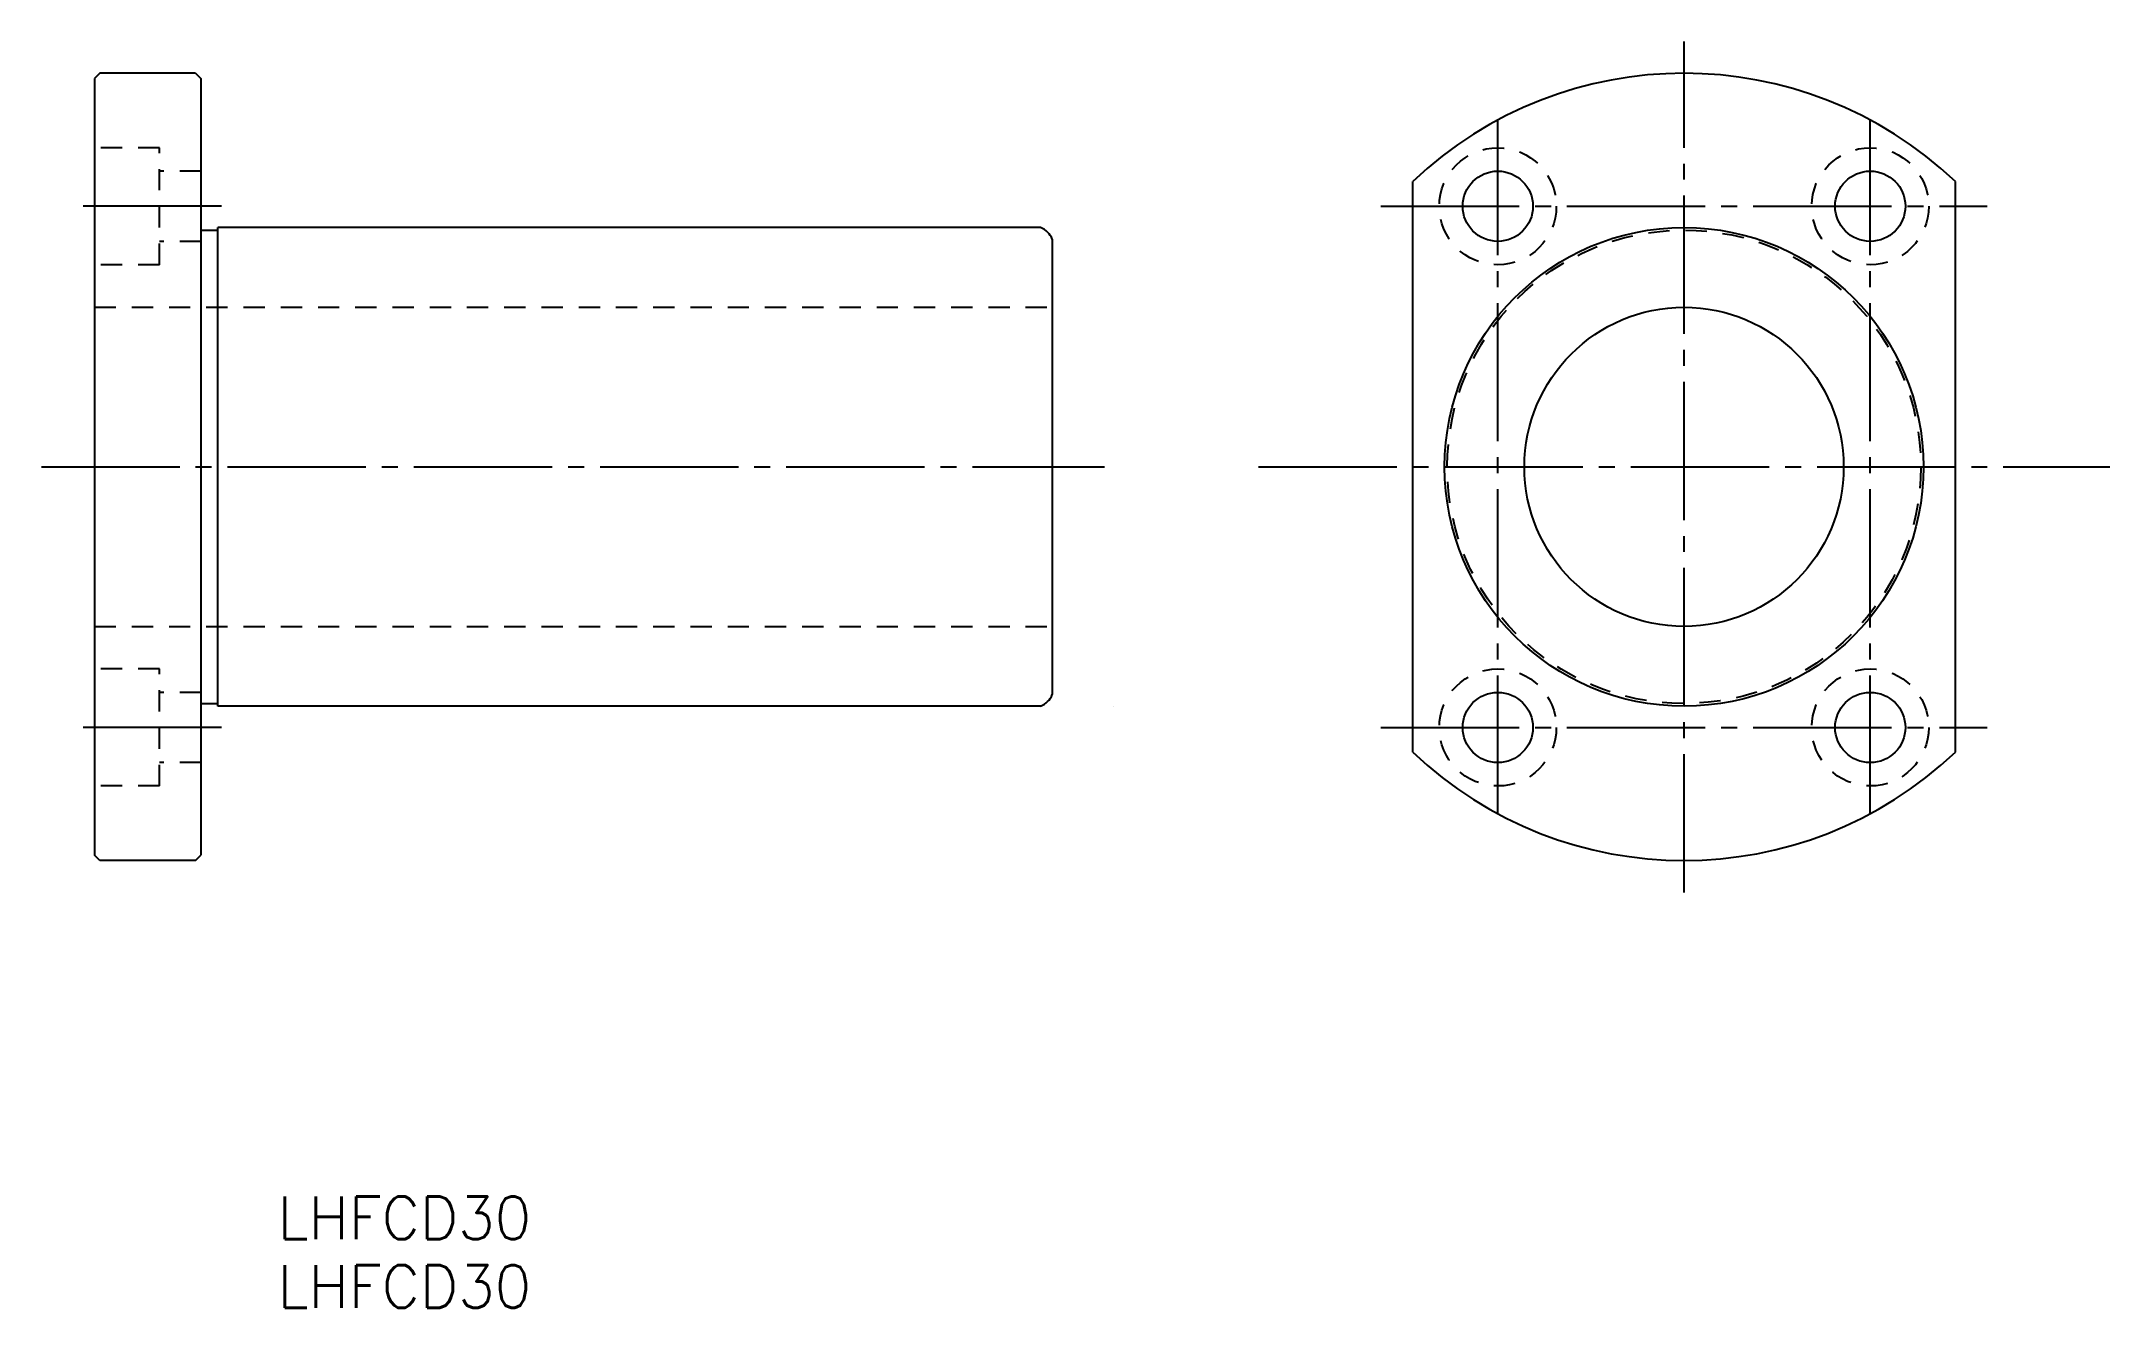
# Model space of a CAD drawing. Extents: x -210 to -16, y 558 to 677.
import ezdxf

# ---------------------------------------------------------------- set-up
doc = ezdxf.new("R2010")
doc.units = 0
doc.linetypes.add('CENTER', pattern=[17.5, 13, -1.5, 1.5, -1.5])
doc.linetypes.add('DASHED', pattern=[3.5, 2, -1.5])
doc.layers.get('0').update_dxf_attribs({"linetype": 'CONTINUOUS'})
doc.layers.add('CENTER', color=1, linetype='CENTER')
doc.styles.get("Standard").update_dxf_attribs({"font": 'txt.shx', "bigfont": '@extfont2.shx'})

msp = doc.modelspace()

# ---------------------------------------------------------------- linework, layer by layer
at = {"color": 7, "linetype": 'CONTINUOUS'}
for p, q in [((-204.74, 673.89), (-205.24, 673.39)), ((-205.24, 673.39), (-205.24, 600.39)), ((-195.74, 673.89), (-204.74, 673.89)), ((-195.74, 673.89), (-195.24, 673.39)), ((-195.24, 673.39), (-195.24, 600.39)), ((-81.37, 610.08), (-81.37, 663.7)), ((-30.37, 610.08), (-30.37, 663.7)), ((-195.24, 659.14), (-193.64, 659.14)), ((-193.64, 614.39), (-193.64, 659.39)), ((-116.33, 659.39), (-193.64, 659.39)), ((-115.24, 658.3), (-115.24, 615.48)), ((-195.24, 614.64), (-193.64, 614.64)), ((-116.33, 614.39), (-193.64, 614.39)), ((-109.49, 614.39), (-109.49, 614.39)), ((-204.74, 599.89), (-205.24, 600.39)), ((-195.74, 599.89), (-204.74, 599.89)), ((-195.74, 599.89), (-195.24, 600.39))]:
    msp.add_line(p, q, dxfattribs=at)
at = {"color": 3, "linetype": 'DASHED'}
for p, q in [((-199.14, 666.89), (-205.24, 666.89)), ((-199.14, 655.89), (-199.14, 666.89)), ((-195.24, 664.69), (-199.14, 664.69)), ((-195.24, 658.09), (-199.14, 658.09)), ((-199.14, 655.89), (-205.24, 655.89)), ((-205.24, 651.89), (-115.24, 651.89)), ((-205.24, 621.89), (-115.24, 621.89)), ((-199.14, 617.89), (-205.24, 617.89)), ((-199.14, 606.89), (-199.14, 617.89)), ((-195.24, 615.69), (-199.14, 615.69)), ((-195.24, 609.09), (-199.14, 609.09)), ((-199.14, 606.89), (-205.24, 606.89))]:
    msp.add_line(p, q, dxfattribs=at)
for centre, radius in [((-73.37, 661.39), 5.5), ((-38.37, 661.39), 5.5), ((-55.87, 636.89), 22.25), ((-73.37, 612.39), 5.5), ((-38.37, 612.39), 5.5)]:
    msp.add_circle(centre, radius, dxfattribs=at)
at = {"color": 7, "linetype": 'CONTINUOUS'}
for centre, radius in [((-73.37, 661.39), 3.3), ((-38.37, 661.39), 3.3), ((-55.87, 636.89), 22.5), ((-55.87, 636.89), 15), ((-73.37, 612.39), 3.3), ((-38.37, 612.39), 3.3)]:
    msp.add_circle(centre, radius, dxfattribs=at)
for centre, radius, start, end in [((-55.87, 636.89), 37, 46.434, 133.566), ((-117.09, 657.54), 2, 22.3316, 67.6684), ((-117.09, 616.24), 2, 292.3316, 337.6684), ((-55.87, 636.89), 37, 226.434, 313.566)]:
    msp.add_arc(centre, radius, start, end, dxfattribs=at)
at = {"layer": 'CENTER', "color": 1, "linetype": 'CENTER'}
for p, q in [((-55.87, 596.89), (-55.87, 676.89)), ((-73.37, 604.29), (-73.37, 669.49)), ((-38.37, 604.29), (-38.37, 669.49)), ((-193.32, 661.39), (-207.59, 661.39)), ((-84.37, 661.39), (-27.37, 661.39)), ((-210.24, 636.89), (-110.34, 636.89)), ((-95.87, 636.89), (-15.87, 636.89)), ((-193.32, 612.39), (-207.59, 612.39)), ((-84.37, 612.39), (-27.37, 612.39))]:
    msp.add_line(p, q, dxfattribs=at)

# ---------------------------------------------------------------- texts
at = {"color": 7, "linetype": 'CONTINUOUS'}
for p in [(-188.04, 564.3), (-188.04, 557.85)]:
    msp.add_text('LHFCD30', height=4, dxfattribs=at).set_placement(p)

doc.saveas('drawing.dxf')
